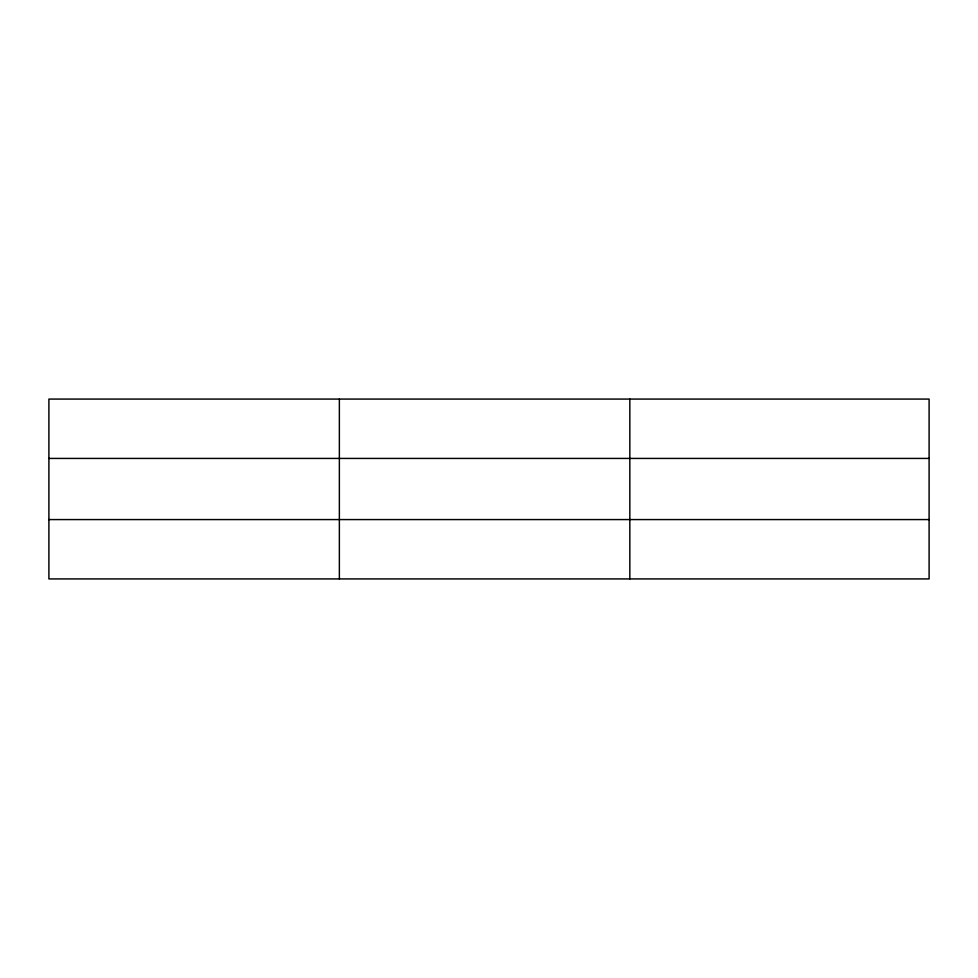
<?xml version="1.0" encoding="UTF-8"?>
<svg xmlns="http://www.w3.org/2000/svg" width="978" height="978" viewBox="0 0 978 978"><rect width="100%" height="100%" fill="white"/><g stroke="black" fill="none" stroke-linecap="round" stroke-linejoin="round"><path stroke-width="1.47" d="M339.366 399.073L339.366 578.927M629.832 399.073L629.832 578.927M929.1 458.425L929.1 399.073L48.9 399.073L48.9 578.927L929.1 578.927L929.1 458.425L48.9 458.425M48.9 519.575L929.1 519.575"/></g></svg>
